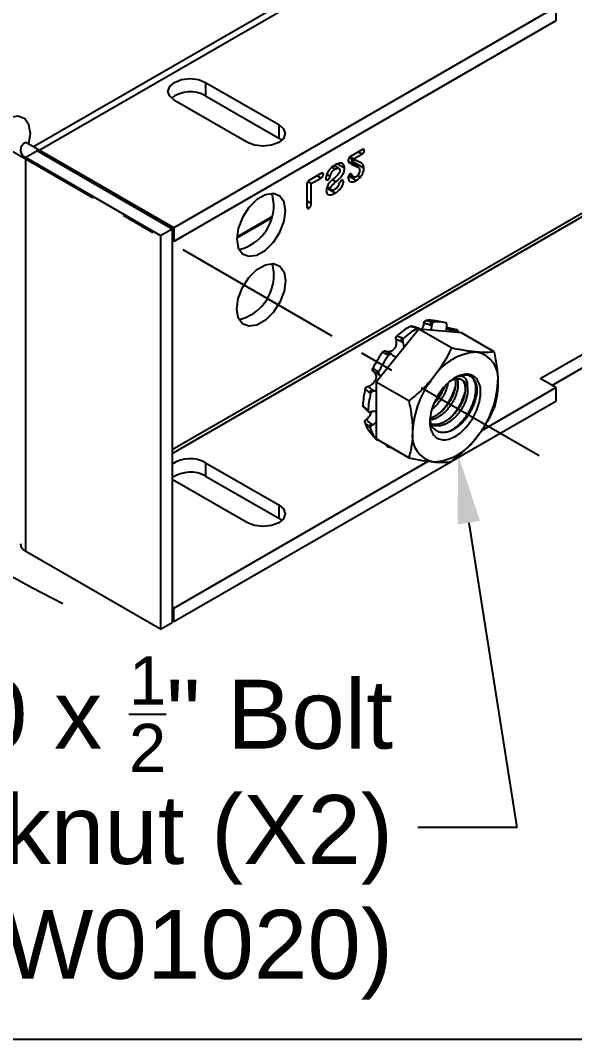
# Model space of a CAD drawing. Extents: x -3.7 to 17.5, y -9.7 to 0.
# Drawn here: x 2.576 to 4.588, y -9.748 to -6.049 of the extents above; entities that cross this region are included whole.
import ezdxf
from ezdxf import colors
from ezdxf.entities.mleader import LeaderData, LeaderLine
from ezdxf.math import Vec2, Vec3

# ---------------------------------------------------------------- set-up
doc = ezdxf.new("R2010")
doc.units = 0
doc.header["$LTSCALE"] = 0.5
doc.header["$MEASUREMENT"] = 0
doc.linetypes.add('CENTER', pattern=[2, 1.25, -0.25, 0.25, -0.25])
for name, color, linetype in [('Brackets', 181, 'CONTINUOUS'), ('Centerline', 210, 'CENTER'), ('Dimension', 10, 'CONTINUOUS'), ('FAB DWG', 221, 'CONTINUOUS'), ('Hardware', 242, 'CONTINUOUS'), ('Housing', 150, 'CONTINUOUS')]:
    doc.layers.add(name, color=color, linetype=linetype)
doc.layers.add('Text-Unprinted', color=131, linetype='CONTINUOUS', plot=False)
doc.styles.get("Standard").update_dxf_attribs({"font": 'arial.ttf'})

msp = doc.modelspace()

# ---------------------------------------------------------------- linework, layer by layer
at = {"layer": 'Brackets', "linetype": 'Continuous', "lineweight": 25, "transparency": 16777216}
for p, q in [((8.5049, -4.5034), (3.1277, -7.6076)), ((3.1277, -7.6207), (8.5106, -4.5132)), ((5.9236, -4.6036), (2.6242, -6.5083)), ((2.644, -6.5198), (5.9633, -4.6036)), ((4.4633, -7.3493), (7.5568, -5.5634)), ((4.5055, -7.3737), (7.5568, -5.6122)), ((4.5198, -6.0019), (3.1334, -6.8022)), ((4.5198, -6.0019), (4.5198, -6.0507)), ((4.5198, -6.0507), (3.1334, -6.8511)), ((3.2487, -6.2743), (3.5139, -6.4273)), ((3.2487, -6.2743), (3.2487, -6.3231)), ((3.2487, -6.3231), (3.5139, -6.4762)), ((3.4007, -6.4927), (3.1356, -6.3396)), ((3.5139, -6.4273), (3.5139, -6.4762)), ((2.6384, -6.5165), (2.5961, -6.4921)), ((3.5139, -6.4762), (3.5252, -6.4844)), ((2.6384, -6.523), (2.5961, -6.5474)), ((2.6384, -6.5165), (2.6384, -6.5169)), ((2.6384, -6.5169), (2.6384, -6.523)), ((2.6384, -6.523), (3.1277, -6.8055)), ((3.1334, -6.8022), (2.644, -6.5198)), ((2.644, -6.5263), (2.644, -6.5198)), ((3.7714, -6.5454), (3.7904, -6.5564)), ((3.7881, -6.5549), (3.7716, -6.5453)), ((3.7853, -6.5521), (3.7724, -6.5447)), ((3.8176, -6.5181), (3.775, -6.5427)), ((3.7853, -6.5521), (3.8157, -6.5345)), ((3.8157, -6.5345), (3.8024, -6.5269)), ((3.825, -6.5215), (3.8185, -6.5177)), ((2.5961, -6.5474), (3.0854, -6.8299)), ((2.5961, -7.9764), (2.5961, -6.5474)), ((3.7185, -6.5894), (3.7066, -6.5825)), ((3.7332, -6.5868), (3.7152, -6.5764)), ((3.7529, -6.5861), (3.7273, -6.5713)), ((3.8006, -6.581), (3.7672, -6.5617)), ((3.7937, -6.5783), (3.7678, -6.5633)), ((3.7813, -6.5614), (3.7771, -6.5488)), ((3.7799, -6.569), (3.7813, -6.5614)), ((3.8236, -6.5858), (3.7813, -6.5614)), ((3.6675, -6.6048), (3.626, -6.6287)), ((3.6675, -6.6214), (3.6531, -6.6131)), ((3.6762, -6.608), (3.6695, -6.6041)), ((3.7001, -6.6151), (3.6884, -6.6083)), ((3.7952, -6.6306), (3.7669, -6.6143)), ((3.7699, -6.6091), (3.785, -6.6178)), ((3.7828, -6.6159), (3.7704, -6.6087)), ((3.7853, -6.6174), (3.7828, -6.6159)), ((3.8103, -6.6186), (3.8, -6.6126)), ((3.6159, -6.6469), (3.6159, -6.7232)), ((3.6324, -6.6416), (3.6198, -6.6343)), ((3.6324, -6.6416), (3.6675, -6.6214)), ((3.6324, -6.7137), (3.6324, -6.6416)), ((3.6925, -6.6274), (3.685, -6.6231)), ((3.6883, -6.6558), (3.7045, -6.6651)), ((3.702, -6.6601), (3.6897, -6.653)), ((3.7211, -6.6354), (3.7089, -6.6283)), ((3.7492, -6.6345), (3.7413, -6.6299)), ((3.7188, -6.676), (3.6879, -6.6582)), ((3.6324, -6.7137), (3.6159, -6.7041)), ((3.6241, -6.7307), (3.6161, -6.7261)), ((3.0854, -6.8299), (3.1277, -6.8055)), ((3.1277, -6.8055), (3.1277, -8.2344)), ((3.1334, -6.8022), (3.1334, -6.8511)), ((3.0854, -6.8299), (3.0854, -8.2589)), ((3.1334, -6.8511), (3.1277, -6.8478)), ((4.5198, -7.382), (4.4633, -7.3493)), ((4.2512, -7.537), (4.5198, -7.382)), ((4.5198, -7.382), (4.5198, -7.4308)), ((4.1458, -7.6467), (4.5198, -7.4308)), ((3.1334, -8.1824), (4.0567, -7.6493)), ((3.1334, -8.2312), (4.1385, -7.651)), ((3.2487, -7.6544), (3.5139, -7.8075)), ((3.2487, -7.6544), (3.2487, -7.7032)), ((3.1356, -7.7197), (3.1277, -7.7144)), ((3.4007, -7.8728), (3.1356, -7.7197)), ((3.2487, -7.7032), (3.5139, -7.8563)), ((3.5139, -7.8075), (3.5139, -7.8563)), ((3.5139, -7.8563), (3.5252, -7.8645)), ((3.0854, -8.2589), (2.5961, -7.9764)), ((3.1277, -8.1791), (3.1334, -8.1824)), ((3.1334, -8.2312), (3.1334, -8.1824)), ((3.0854, -8.2589), (3.1277, -8.2344)), ((3.1277, -8.2279), (3.1334, -8.2312))]:
    msp.add_line(p, q, dxfattribs=at)
at = {"layer": 'Brackets', "linetype": 'Continuous', "lineweight": 25, "transparency": 16777216, "flags": 128}
for points in [[(3.1356, -6.3396), (3.1182, -6.3246), (3.1121, -6.3069), (3.1182, -6.2892), (3.1356, -6.2743), (3.1615, -6.2643), (3.1921, -6.2607), (3.2227, -6.2643), (3.2487, -6.2743)], [(3.5139, -6.4273), (3.5312, -6.4423), (3.5373, -6.46), (3.5312, -6.4777), (3.5139, -6.4927), (3.4879, -6.5027), (3.4573, -6.5062), (3.4267, -6.5027), (3.4007, -6.4927)], [(3.5387, -6.7403), (3.5334, -6.7085), (3.518, -6.6866), (3.4945, -6.6774), (3.4657, -6.682), (3.435, -6.6997), (3.4061, -6.7285), (3.3826, -6.7648), (3.3673, -6.8044), (3.3619, -6.8424), (3.3673, -6.8742), (3.3826, -6.896), (3.4061, -6.9052), (3.435, -6.9007), (3.4657, -6.883), (3.4945, -6.8542), (3.518, -6.8179), (3.5334, -6.7783), (3.5387, -6.7403)], [(3.4964, -6.7159), (3.4911, -6.6841), (3.488, -6.6773)], [(3.5387, -6.9944), (3.5334, -7.0324), (3.518, -7.072), (3.4945, -7.1083), (3.4657, -7.1371), (3.435, -7.1548), (3.4061, -7.1593), (3.3826, -7.1501), (3.3673, -7.1283), (3.3619, -7.0965), (3.3673, -7.0585), (3.3826, -7.0189), (3.4061, -6.9826), (3.435, -6.9538), (3.4657, -6.9361), (3.4945, -6.9315), (3.518, -6.9407), (3.5334, -6.9626), (3.5387, -6.9944)], [(3.488, -6.9314), (3.4911, -6.9382), (3.4964, -6.97)], [(3.5139, -7.8075), (3.5312, -7.8224), (3.5373, -7.8401), (3.5312, -7.8578), (3.5139, -7.8728), (3.4879, -7.8828), (3.4573, -7.8863), (3.4267, -7.8828), (3.4007, -7.8728)]]:
    msp.add_lwpolyline(points, dxfattribs=at)
at = {"layer": 'Brackets', "linetype": 'Continuous', "lineweight": 25, "transparency": 16777216}
for centre, radius, start, end in [((3.1928, -6.4237), 0.1151, 60.9691, 126.6071), ((2.6066, -6.5198), 0.0296, 110.7834, 249.2166), ((2.6396, -6.5198), 0.00349, 110.7834, 249.2166), ((2.6148, -6.5702), 0.0583, 59.9081, 66.1469), ((3.3307, -6.7201), 0.1657, 283.8366, 1.4404), ((3.3307, -6.9742), 0.1657, 283.8366, 1.4404), ((3.1926, -7.757), 0.117, 61.3141, 123.675), ((3.1926, -7.8058), 0.117, 61.3141, 123.675), ((2.6102, -7.9453), 0.0341, 185.6948, 245.6253)]:
    msp.add_arc(centre, radius, start, end, dxfattribs=at)
for points, knots in [([(3.775, -6.5427), (3.7737, -6.5436), (3.7712, -6.5452), (3.7681, -6.5493), (3.7661, -6.5535), (3.7659, -6.556), (3.7657, -6.5572)], [0, 0, 0, 0, 0.280644, 0.559972, 0.780087, 1, 1, 1, 1]), ([(3.8157, -6.5345), (3.8169, -6.5338), (3.8193, -6.5323), (3.8225, -6.529), (3.8247, -6.5249), (3.8249, -6.5226), (3.825, -6.5215)], [0, 0, 0, 0, 0.2809982, 0.5607713, 0.7802693, 1, 1, 1, 1]), ([(3.825, -6.5215), (3.8249, -6.5203), (3.8246, -6.518), (3.8226, -6.5165), (3.8201, -6.5168), (3.8184, -6.5177), (3.8176, -6.5181)], [0, 0, 0, 0, 0.2795218, 0.5585761, 0.7790306, 1, 1, 1, 1]), ([(3.7187, -6.574), (3.7146, -6.5765), (3.7072, -6.5811), (3.7006, -6.5886), (3.6977, -6.5919)], [0, 0, 0, 0, 0.560262, 1, 1, 1, 1]), ([(3.7529, -6.5861), (3.7522, -6.5811), (3.7509, -6.5712), (3.7379, -6.565), (3.726, -6.5706), (3.7187, -6.574)], [0, 0, 0, 0, 0.279961, 0.559875, 1, 1, 1, 1]), ([(3.7657, -6.5572), (3.7663, -6.5595), (3.7672, -6.5635), (3.7697, -6.5657), (3.7708, -6.5667)], [0, 0, 0, 0, 0.558999, 1, 1, 1, 1]), ([(3.7708, -6.5667), (3.7732, -6.5683), (3.7773, -6.5708), (3.7832, -6.5739), (3.7882, -6.5765), (3.7919, -6.5777), (3.7937, -6.5783)], [0, 0, 0, 0, 0.34004, 0.560064, 0.780091, 1, 1, 1, 1]), ([(3.7881, -6.5549), (3.7876, -6.5544), (3.7866, -6.5536), (3.7857, -6.5526), (3.7853, -6.5521)], [0, 0, 0, 0, 0.559891, 1, 1, 1, 1]), ([(3.8236, -6.5858), (3.8225, -6.5801), (3.8202, -6.5688), (3.8047, -6.5628), (3.7944, -6.5579), (3.7881, -6.5549)], [0, 0, 0, 0, 0.277377, 0.557817, 1, 1, 1, 1]), ([(3.7937, -6.5783), (3.7975, -6.5796), (3.8029, -6.5815), (3.8074, -6.5879), (3.8079, -6.592), (3.8081, -6.5941)], [0, 0, 0, 0, 0.559739, 0.780141, 1, 1, 1, 1]), ([(3.6762, -6.608), (3.6761, -6.6067), (3.6758, -6.6041), (3.6725, -6.6023), (3.6694, -6.6039), (3.6675, -6.6048)], [0, 0, 0, 0, 0.280153, 0.560159, 1, 1, 1, 1]), ([(3.6675, -6.6214), (3.6687, -6.6206), (3.6711, -6.6191), (3.6741, -6.6154), (3.6759, -6.6114), (3.6761, -6.6091), (3.6762, -6.608)], [0, 0, 0, 0, 0.280683, 0.559844, 0.779818, 1, 1, 1, 1]), ([(3.6977, -6.5919), (3.6939, -6.5975), (3.6872, -6.6076), (3.6856, -6.6182), (3.6849, -6.6229)], [0, 0, 0, 0, 0.5601335, 1, 1, 1, 1]), ([(3.6925, -6.6274), (3.6935, -6.6267), (3.6956, -6.6252), (3.6984, -6.6206), (3.6994, -6.6172), (3.7001, -6.6151)], [0, 0, 0, 0, 0.279227, 0.559162, 1, 1, 1, 1]), ([(3.7001, -6.6151), (3.701, -6.6121), (3.7028, -6.6063), (3.7088, -6.5959), (3.7148, -6.5919), (3.7185, -6.5894)], [0, 0, 0, 0, 0.28191, 0.561617, 1, 1, 1, 1]), ([(3.7363, -6.5935), (3.7362, -6.5949), (3.736, -6.5976), (3.7336, -6.6037), (3.7265, -6.6126), (3.7198, -6.618), (3.7153, -6.6216)], [0, 0, 0, 0, 0.125066, 0.249855, 0.498821, 1, 1, 1, 1]), ([(3.7185, -6.5894), (3.7226, -6.5875), (3.7287, -6.5847), (3.7342, -6.587), (3.7361, -6.5901), (3.7362, -6.5924), (3.7363, -6.5935)], [0, 0, 0, 0, 0.498443, 0.748673, 0.87432, 1, 1, 1, 1]), ([(3.7211, -6.6354), (3.7297, -6.6283), (3.7416, -6.6184), (3.7521, -6.5983), (3.7526, -6.5902), (3.7529, -6.5861)], [0, 0, 0, 0, 0.56035, 0.779857, 1, 1, 1, 1]), ([(3.7727, -6.6068), (3.7717, -6.6075), (3.7696, -6.609), (3.7673, -6.6126), (3.7661, -6.6161), (3.766, -6.6181), (3.766, -6.619)], [0, 0, 0, 0, 0.27942, 0.558916, 0.779296, 1, 1, 1, 1]), ([(3.766, -6.619), (3.7667, -6.6232), (3.768, -6.6316), (3.7763, -6.6362), (3.7858, -6.6354), (3.792, -6.6322), (3.7952, -6.6306)], [0, 0, 0, 0, 0.2790219, 0.5583249, 0.7789984, 1, 1, 1, 1]), ([(3.7828, -6.6159), (3.7818, -6.6133), (3.7803, -6.6095), (3.7777, -6.6056), (3.7749, -6.6056), (3.7735, -6.6064), (3.7727, -6.6068)], [0, 0, 0, 0, 0.50094, 0.749998, 0.874874, 1, 1, 1, 1]), ([(3.7948, -6.6168), (3.7935, -6.6175), (3.7908, -6.6189), (3.7884, -6.6187), (3.7872, -6.6186)], [0, 0, 0, 0, 0.500199, 1, 1, 1, 1]), ([(3.8081, -6.5941), (3.8079, -6.5965), (3.8074, -6.6012), (3.8038, -6.6083), (3.7994, -6.6137), (3.7964, -6.6157), (3.7948, -6.6168)], [0, 0, 0, 0, 0.27957, 0.559008, 0.779412, 1, 1, 1, 1]), ([(3.7952, -6.6306), (3.7981, -6.6288), (3.8033, -6.6256), (3.8082, -6.6207), (3.8103, -6.6186)], [0, 0, 0, 0, 0.560124, 1, 1, 1, 1]), ([(3.8103, -6.6186), (3.8125, -6.6158), (3.8167, -6.6103), (3.8221, -6.5986), (3.823, -6.5906), (3.8236, -6.5858)], [0, 0, 0, 0, 0.280509, 0.56113, 1, 1, 1, 1]), ([(3.626, -6.6287), (3.6244, -6.6297), (3.6212, -6.6317), (3.6173, -6.6371), (3.616, -6.6425), (3.6159, -6.6454), (3.6159, -6.6469)], [0, 0, 0, 0, 0.281016, 0.558005, 0.778584, 1, 1, 1, 1]), ([(3.6849, -6.6229), (3.6851, -6.6241), (3.6853, -6.6265), (3.6873, -6.6284), (3.6898, -6.6287), (3.6916, -6.6279), (3.6925, -6.6274)], [0, 0, 0, 0, 0.279762, 0.559395, 0.779696, 1, 1, 1, 1]), ([(3.7153, -6.6216), (3.7076, -6.6283), (3.6968, -6.6376), (3.6874, -6.656), (3.6868, -6.6634), (3.6866, -6.6672)], [0, 0, 0, 0, 0.55974, 0.779749, 1, 1, 1, 1]), ([(3.702, -6.6601), (3.7021, -6.6589), (3.7024, -6.6564), (3.7049, -6.6511), (3.7113, -6.6436), (3.7172, -6.6387), (3.7211, -6.6354)], [0, 0, 0, 0, 0.124639, 0.24929, 0.498838, 1, 1, 1, 1]), ([(3.7341, -6.6404), (3.7331, -6.6429), (3.7313, -6.6481), (3.7261, -6.6573), (3.7207, -6.6607), (3.7175, -6.6627)], [0, 0, 0, 0, 0.281313, 0.561267, 1, 1, 1, 1]), ([(3.7188, -6.676), (3.7226, -6.6736), (3.7302, -6.6688), (3.74, -6.6581), (3.7474, -6.6458), (3.7486, -6.6383), (3.7492, -6.6345)], [0, 0, 0, 0, 0.281077, 0.561346, 0.781458, 1, 1, 1, 1]), ([(3.7418, -6.6296), (3.7408, -6.6302), (3.7389, -6.6314), (3.7361, -6.6354), (3.7348, -6.6385), (3.7341, -6.6404)], [0, 0, 0, 0, 0.280382, 0.558715, 1, 1, 1, 1]), ([(3.7492, -6.6345), (3.7491, -6.6333), (3.7488, -6.6308), (3.7469, -6.6289), (3.7444, -6.6284), (3.7427, -6.6292), (3.7418, -6.6296)], [0, 0, 0, 0, 0.2796851, 0.5597627, 0.7799074, 1, 1, 1, 1]), ([(3.6866, -6.6672), (3.6871, -6.6712), (3.6881, -6.6793), (3.6998, -6.6851), (3.7112, -6.6797), (3.7188, -6.676)], [0, 0, 0, 0, 0.2499661, 0.5001905, 1, 1, 1, 1]), ([(3.7175, -6.6627), (3.714, -6.6643), (3.7089, -6.6668), (3.7041, -6.6653), (3.7023, -6.6629), (3.7021, -6.661), (3.702, -6.6601)], [0, 0, 0, 0, 0.498882, 0.749118, 0.874656, 1, 1, 1, 1]), ([(3.6159, -6.7232), (3.6159, -6.7248), (3.616, -6.728), (3.6177, -6.7313), (3.6207, -6.7322), (3.6229, -6.7312), (3.6241, -6.7307)], [0, 0, 0, 0, 0.280866, 0.560221, 0.779934, 1, 1, 1, 1]), ([(3.6241, -6.7307), (3.6255, -6.7296), (3.6284, -6.7276), (3.6321, -6.7208), (3.6323, -6.7164), (3.6324, -6.7137)], [0, 0, 0, 0, 0.280028, 0.559662, 1, 1, 1, 1])]:
    msp.add_open_spline(points, degree=3, knots=knots, dxfattribs=at)
at = {"layer": 'Centerline', "transparency": 16777216}
msp.add_line((2.2995, -6.3812), (4.4597, -7.6284), dxfattribs=at)
at = {"layer": 'Dimension', "transparency": 16777216}
msp.add_open_spline([(0.48, -4.2682), (1.692, -4.8674), (1.605, -6.2167), (1.518, -7.566), (2.73, -8.1653)], degree=3, dxfattribs=at)
at = {"layer": 'Hardware', "linetype": 'Continuous', "lineweight": 25, "transparency": 16777216}
for p, q in [((4.0225, -7.1697), (3.8678, -7.3622)), ((4.0172, -7.1666), (4.0115, -7.1651)), ((4.0215, -7.1659), (4.0157, -7.1644)), ((4.1409, -7.2381), (4.0225, -7.1697)), ((4.1772, -7.1836), (4.0225, -7.1697)), ((4.0696, -7.1583), (4.0635, -7.1548)), ((4.0696, -7.1561), (4.0635, -7.1548)), ((4.0696, -7.1583), (4.0696, -7.1561)), ((4.0707, -7.1436), (4.0769, -7.1449)), ((4.1143, -7.1455), (4.0841, -7.1394)), ((4.123, -7.1693), (4.1218, -7.1712)), ((4.124, -7.1588), (4.1235, -7.161)), ((4.1608, -7.1728), (4.1539, -7.1712)), ((3.9625, -7.2008), (3.9677, -7.2027)), ((4.1537, -7.1803), (4.1476, -7.1768)), ((4.1545, -7.1783), (4.1476, -7.1768)), ((4.1532, -7.1814), (4.1537, -7.1803)), ((4.1537, -7.1803), (4.1545, -7.1783)), ((4.2956, -7.2519), (4.1772, -7.1836)), ((3.9656, -7.2183), (3.9595, -7.2148)), ((3.9647, -7.2167), (3.9595, -7.2148)), ((3.9656, -7.2183), (3.9647, -7.2167)), ((3.9022, -7.2501), (3.9014, -7.2497)), ((3.9129, -7.2645), (3.9081, -7.2622)), ((3.923, -7.2606), (3.9181, -7.2584)), ((3.9247, -7.2618), (3.9259, -7.2631)), ((3.8606, -7.3251), (3.8576, -7.3233)), ((3.8723, -7.3221), (3.8767, -7.325)), ((3.8608, -7.3253), (3.8606, -7.3251)), ((3.8739, -7.3333), (3.8784, -7.3363)), ((3.8814, -7.3375), (3.8798, -7.3369)), ((3.8605, -7.3942), (3.8544, -7.3907)), ((3.8544, -7.3907), (3.8586, -7.3941)), ((3.8586, -7.3941), (3.8605, -7.3942)), ((3.9862, -7.4305), (3.8678, -7.3622)), ((3.8678, -7.3622), (3.8678, -7.5684)), ((3.8478, -7.4034), (3.8435, -7.3999)), ((3.8345, -7.4611), (3.8387, -7.4653)), ((3.8361, -7.4657), (3.8403, -7.4698)), ((3.8493, -7.4703), (3.8473, -7.4709)), ((3.8466, -7.5302), (3.8424, -7.5256)), ((3.855, -7.5173), (3.8489, -7.5137)), ((3.8489, -7.5137), (3.8531, -7.5183)), ((3.8531, -7.5183), (3.855, -7.5173)), ((3.8636, -7.5648), (3.8681, -7.5698)), ((3.9862, -7.6368), (3.8678, -7.5684)), ((3.901, -7.5875), (3.9036, -7.5905)), ((3.9037, -7.5905), (3.9084, -7.5956))]:
    msp.add_line(p, q, dxfattribs=at)
at = {"layer": 'Hardware', "linetype": 'Continuous', "lineweight": 25, "transparency": 16777216, "flags": 128}
msp.add_lwpolyline([(4.1547, -7.5588), (4.1606, -7.5552), (4.1664, -7.5512), (4.1722, -7.5468), (4.1779, -7.542), (4.1835, -7.5369), (4.189, -7.5314), (4.1944, -7.5256), (4.1996, -7.5195), (4.2046, -7.5131), (4.2094, -7.5065), (4.214, -7.4997), (4.2184, -7.4926), (4.2225, -7.4855), (4.2263, -7.4781), (4.2299, -7.4707), (4.2331, -7.4632), (4.236, -7.4557), (4.2386, -7.4481), (4.2409, -7.4406), (4.2428, -7.4331), (4.2444, -7.4257), (4.2456, -7.4184), (4.2464, -7.4112), (4.2468, -7.4042), (4.2469, -7.3974), (4.2467, -7.3908), (4.246, -7.3845), (4.245, -7.3784), (4.2436, -7.3726), (4.2419, -7.3672), (4.2398, -7.3621), (4.2374, -7.3573), (4.2346, -7.353), (4.2315, -7.349), (4.2281, -7.3455), (4.2244, -7.3424), (4.2205, -7.3397), (4.2162, -7.3375), (4.2117, -7.3357), (4.207, -7.3344), (4.2021, -7.3336), (4.197, -7.3333), (4.1917, -7.3334), (4.1863, -7.334), (4.1807, -7.3351), (4.1751, -7.3367), (4.1693, -7.3388), (4.1635, -7.3413), (4.1577, -7.3442), (4.1518, -7.3476), (4.146, -7.3514), (4.1402, -7.3556), (4.1344, -7.3602), (4.1288, -7.3651), (4.1232, -7.3705), (4.1178, -7.3761), (4.1125, -7.3821), (4.1074, -7.3883), (4.1024, -7.3948), (4.0977, -7.4015), (4.0933, -7.4085), (4.089, -7.4156), (4.085, -7.4228), (4.0814, -7.4302), (4.078, -7.4377), (4.0749, -7.4452), (4.0721, -7.4527), (4.0697, -7.4603), (4.0676, -7.4678), (4.0659, -7.4753), (4.0645, -7.4826), (4.0635, -7.4899), (4.0628, -7.4969), (4.0625, -7.5039), (4.0626, -7.5106), (4.0631, -7.517), (4.0639, -7.5232), (4.0651, -7.5292), (4.0667, -7.5348), (4.0686, -7.5401), (4.0709, -7.545), (4.0735, -7.5495), (4.0764, -7.5537), (4.0796, -7.5574), (4.0832, -7.5608), (4.087, -7.5637), (4.0911, -7.5661), (4.0955, -7.5681), (4.1001, -7.5696), (4.1049, -7.5707), (4.1099, -7.5713), (4.1151, -7.5713), (4.1205, -7.571), (4.126, -7.5701), (4.1316, -7.5688), (4.1373, -7.567), (4.1431, -7.5647), (4.1489, -7.562), (4.1547, -7.5588)], dxfattribs=at)
at = {"layer": 'Hardware', "linetype": 'Continuous', "lineweight": 25, "transparency": 16777216}
for centre, radius, start, end in [((4.0644, -7.2421), 0.1046, 79.1246, 99.0566), ((4.1256, -7.3944), 0.2707, 119.8064, 132.4012), ((4.1576, -7.4111), 0.282, 119.8692, 132.3385), ((4.0144, -7.1699), 0.00565, 77.0578, 121.7536), ((4.0746, -7.154), 0.0111, 110.0657, 183.8312), ((4.0937, -7.2485), 0.1049, 75.0767, 99.2331), ((4.1545, -7.1783), 0.00709, 94.8852, 167.7531), ((4.0881, -7.2378), 0.0981, 34.0394, 40.6971), ((3.9706, -7.2099), 0.0121, 131.5097, 203.8393), ((4.2273, -7.4943), 0.4138, 144.3909, 153.8767), ((4.2635, -7.5151), 0.431, 144.4381, 153.8295), ((3.9153, -7.2661), 0.00822, 70.1262, 151.8066), ((4.2445, -7.453), 0.2004, 93.5391, 146.4555), ((4.2146, -7.3475), 0.0961, 350.6782, 79.5232), ((3.8794, -7.3268), 0.00847, 146.4723, 230.2665), ((4.3348, -7.5568), 0.335, 140.1866, 177.402), ((4.1894, -7.4056), 0.0691, 75.871, 121.9899), ((4.108, -7.4584), 0.2888, 165.6127, 177.6745), ((3.8551, -7.4025), 0.0119, 93.7239, 167.2475), ((3.9747, -7.3478), 0.335, 320.1866, 357.402), ((4.1392, -7.4778), 0.3008, 165.6728, 177.6144), ((3.8403, -7.4617), 0.00581, 174.9726, 223.6445), ((3.931, -7.4769), 0.1087, 196.8827, 220.0664), ((3.8538, -7.5241), 0.0115, 115.0903, 187.4761), ((3.9549, -7.4971), 0.1132, 196.9974, 219.9517), ((4.0949, -7.5572), 0.0961, 170.6782, 259.5232), ((4.065, -7.4516), 0.2004, 273.5391, 326.4555), ((3.9061, -7.5883), 0.00329, 185.7801, 221.0563), ((3.9347, -7.5076), 0.0923, 254.3757, 261.1913)]:
    msp.add_arc(centre, radius, start, end, dxfattribs=at)
for points, knots in [([(3.9911, -7.1595), (3.9919, -7.1591), (3.9934, -7.1584), (3.9949, -7.1587), (3.9955, -7.1589)], [0, 0, 0, 0, 0.539271, 1, 1, 1, 1]), ([(4.0157, -7.1644), (4.0155, -7.1644), (4.0113, -7.1633), (4.0045, -7.1615), (3.9981, -7.1596), (3.9955, -7.1588)], [0, 0, 0, 0, 0.025552, 0.603162, 1, 1, 1, 1]), ([(4.0254, -7.17), (4.0253, -7.1697), (4.025, -7.1684), (4.0236, -7.1669), (4.0215, -7.1657), (4.0192, -7.1656), (4.0178, -7.1663), (4.0172, -7.1666)], [0, 0, 0, 0, 0.075909, 0.320591, 0.565271, 0.809946, 1, 1, 1, 1]), ([(4.0408, -7.1482), (4.0405, -7.1498), (4.0399, -7.1533), (4.0382, -7.1584), (4.036, -7.1634), (4.0335, -7.1675), (4.0317, -7.1696), (4.0309, -7.1705)], [0, 0, 0, 0, 0.192652, 0.410747, 0.628804, 0.842718, 1, 1, 1, 1]), ([(4.0408, -7.1482), (4.0412, -7.1458), (4.0421, -7.1436), (4.0447, -7.1401), (4.0463, -7.1391), (4.0479, -7.1388)], [0, 0, 0, 0, 0.5, 0.5, 1, 1, 1, 1]), ([(4.0666, -7.1737), (4.0671, -7.1723), (4.0682, -7.1691), (4.0692, -7.1639), (4.0694, -7.1602), (4.0696, -7.1583)], [0, 0, 0, 0, 0.284178, 0.636914, 1, 1, 1, 1]), ([(4.0769, -7.1449), (4.0751, -7.1452), (4.0732, -7.1466), (4.0705, -7.1507), (4.0697, -7.1535), (4.0696, -7.1561)], [0, 0, 0, 0, 0.5, 0.5, 1, 1, 1, 1]), ([(4.124, -7.1588), (4.1247, -7.1562), (4.1247, -7.1534), (4.1235, -7.1491), (4.1223, -7.1475), (4.1207, -7.1471)], [0, 0, 0, 0, 0.5, 0.5, 1, 1, 1, 1]), ([(4.1235, -7.161), (4.1231, -7.1628), (4.1222, -7.1664), (4.1217, -7.1719), (4.1216, -7.1761), (4.1218, -7.1782), (4.1219, -7.1786)], [0, 0, 0, 0, 0.303814, 0.616316, 0.920441, 1, 1, 1, 1]), ([(4.123, -7.1693), (4.1235, -7.1685), (4.1246, -7.1668), (4.1265, -7.1655), (4.1279, -7.165), (4.1285, -7.1654), (4.1286, -7.1654)], [0, 0, 0, 0, 0.315941, 0.631872, 0.948056, 1, 1, 1, 1]), ([(4.1539, -7.1712), (4.1537, -7.1712), (4.1488, -7.1701), (4.1404, -7.1682), (4.1321, -7.1662), (4.1286, -7.1653)], [0, 0, 0, 0, 0.025646, 0.596667, 1, 1, 1, 1]), ([(4.1625, -7.1738), (4.1614, -7.1726), (4.1599, -7.1724), (4.157, -7.174), (4.1555, -7.1759), (4.1545, -7.1783)], [0, 0, 0, 0, 0.5, 0.5, 1, 1, 1, 1]), ([(3.9395, -7.207), (3.9398, -7.2084), (3.9407, -7.2115), (3.9411, -7.2165), (3.9408, -7.222), (3.9398, -7.2274), (3.938, -7.2325), (3.9356, -7.2373), (3.9327, -7.2416), (3.9293, -7.2452), (3.9256, -7.2482), (3.9217, -7.2505), (3.9176, -7.252), (3.9134, -7.2527), (3.9093, -7.2526), (3.9054, -7.2517), (3.903, -7.2505), (3.9019, -7.25)], [0, 0, 0, 0, 0.063191, 0.134475, 0.205746, 0.275662, 0.345562, 0.412641, 0.479712, 0.544415, 0.609121, 0.673327, 0.737543, 0.803293, 0.869053, 0.937439, 1, 1, 1, 1]), ([(3.9395, -7.207), (3.9388, -7.205), (3.9389, -7.2026), (3.9402, -7.198), (3.9415, -7.1959), (3.9431, -7.1945)], [0, 0, 0, 0, 0.5, 0.5, 1, 1, 1, 1]), ([(3.9677, -7.2027), (3.9659, -7.2043), (3.9645, -7.2068), (3.9633, -7.212), (3.9636, -7.2147), (3.9647, -7.2167)], [0, 0, 0, 0, 0.5, 0.5, 1, 1, 1, 1]), ([(3.8909, -7.2533), (3.8923, -7.2514), (3.8941, -7.25), (3.898, -7.2487), (3.9, -7.2488), (3.9015, -7.2498)], [0, 0, 0, 0, 0.5, 0.5, 1, 1, 1, 1]), ([(3.9689, -7.2364), (3.969, -7.2352), (3.9692, -7.2322), (3.9687, -7.2276), (3.9676, -7.2227), (3.9662, -7.2198), (3.9656, -7.2183)], [0, 0, 0, 0, 0.18331, 0.447299, 0.719654, 1, 1, 1, 1]), ([(4.2321, -7.253), (4.2255, -7.2524), (4.2186, -7.2516), (4.2043, -7.2497), (4.1969, -7.2486), (4.1739, -7.2448), (4.1577, -7.2416), (4.1409, -7.2381)], [0, 0, 0, 0, 0.25, 0.25, 0.5, 0.5, 1, 1, 1, 1]), ([(3.9181, -7.2584), (3.918, -7.2583), (3.9145, -7.2567), (3.9091, -7.254), (3.904, -7.2512), (3.9022, -7.2501)], [0, 0, 0, 0, 0.02668, 0.63894, 1, 1, 1, 1]), ([(3.9247, -7.2618), (3.9232, -7.2603), (3.921, -7.2598), (3.9167, -7.2607), (3.9145, -7.2623), (3.9129, -7.2645)], [0, 0, 0, 0, 0.5, 0.5, 1, 1, 1, 1]), ([(3.9259, -7.2631), (3.9266, -7.2637), (3.9284, -7.2654), (3.9318, -7.2673), (3.9359, -7.2686), (3.9397, -7.269), (3.9422, -7.2687), (3.9431, -7.2685)], [0, 0, 0, 0, 0.156609, 0.390983, 0.625334, 0.858119, 1, 1, 1, 1]), ([(4.2956, -7.2519), (4.2998, -7.2711), (4.3033, -7.2903), (4.3081, -7.3275), (4.3094, -7.3456), (4.3094, -7.363)], [0, 0, 0, 0, 0.5, 0.5, 1, 1, 1, 1]), ([(3.8576, -7.3233), (3.8618, -7.326), (3.865, -7.3305), (3.8679, -7.3412), (3.8675, -7.3476), (3.863, -7.3597), (3.859, -7.3653), (3.849, -7.3738), (3.8432, -7.3765), (3.8375, -7.3775)], [0, 0, 0, 0, 0.25, 0.25, 0.5, 0.5, 0.75, 0.75, 1, 1, 1, 1]), ([(3.8576, -7.3233), (3.856, -7.3223), (3.855, -7.3206), (3.8544, -7.3165), (3.8548, -7.3142), (3.8558, -7.312)], [0, 0, 0, 0, 0.5, 0.5, 1, 1, 1, 1]), ([(3.8606, -7.3251), (3.8628, -7.3263), (3.8673, -7.3289), (3.8717, -7.3318), (3.8739, -7.3333)], [0, 0, 0, 0, 0.487648, 1, 1, 1, 1]), ([(3.8767, -7.325), (3.8755, -7.3275), (3.8752, -7.3302), (3.8763, -7.3346), (3.8778, -7.3363), (3.8798, -7.3369)], [0, 0, 0, 0, 0.5, 0.5, 1, 1, 1, 1]), ([(3.8859, -7.3397), (3.8857, -7.3396), (3.8844, -7.3386), (3.8828, -7.338), (3.8814, -7.3375)], [0, 0, 0, 0, 0.113695, 1, 1, 1, 1]), ([(4.0774, -7.3423), (4.0708, -7.3504), (4.0639, -7.3585), (4.0496, -7.3739), (4.0422, -7.3815), (4.0193, -7.4034), (4.0031, -7.4172), (3.9862, -7.4305)], [0, 0, 0, 0, 0.25, 0.25, 0.5, 0.5, 1, 1, 1, 1]), ([(4.1537, -7.3506), (4.1538, -7.3507), (4.1548, -7.3535), (4.1555, -7.3599), (4.1559, -7.3699), (4.1548, -7.3807), (4.1524, -7.3922), (4.1486, -7.4042), (4.1435, -7.4164), (4.1373, -7.4283), (4.1301, -7.4398), (4.122, -7.4508), (4.113, -7.4611), (4.1032, -7.4704), (4.0931, -7.4784), (4.0827, -7.485), (4.0726, -7.4901), (4.0661, -7.4922), (4.0629, -7.4932)], [0, 0, 0, 0, 0.003286, 0.070639, 0.13696, 0.202615, 0.269504, 0.337118, 0.404784, 0.471827, 0.537627, 0.603734, 0.670971, 0.738684, 0.806196, 0.872838, 0.938409, 1, 1, 1, 1]), ([(4.2063, -7.3386), (4.2084, -7.3396), (4.2122, -7.3414), (4.217, -7.3453), (4.2212, -7.3496), (4.2247, -7.3547), (4.2277, -7.3605), (4.23, -7.3667), (4.2317, -7.3735), (4.2328, -7.3808), (4.2333, -7.3886), (4.2332, -7.3967), (4.2325, -7.4052), (4.2311, -7.414), (4.2291, -7.4231), (4.2265, -7.432), (4.2234, -7.441), (4.2197, -7.4501), (4.2155, -7.4591), (4.2108, -7.4679), (4.2058, -7.4765), (4.2002, -7.4849), (4.1943, -7.4929), (4.1881, -7.5005), (4.1816, -7.5076), (4.1748, -7.5142), (4.1678, -7.5203), (4.1608, -7.5258), (4.1538, -7.5306), (4.1466, -7.5348), (4.1395, -7.5383), (4.1324, -7.5411), (4.1255, -7.5432), (4.1186, -7.5445), (4.112, -7.545), (4.1057, -7.5448), (4.0998, -7.5439), (4.0942, -7.5423), (4.0889, -7.54), (4.084, -7.537), (4.0796, -7.5333), (4.0756, -7.5289), (4.0721, -7.5239), (4.0691, -7.5184), (4.0667, -7.5125), (4.0649, -7.506), (4.0636, -7.5001), (4.0633, -7.4963), (4.0631, -7.4949)], [0, 0, 0, 0, 0.028315, 0.05161, 0.074904, 0.098922, 0.12294, 0.145514, 0.168088, 0.191318, 0.214549, 0.237111, 0.259671, 0.282918, 0.306165, 0.328229, 0.350293, 0.373012, 0.395731, 0.417563, 0.439394, 0.461872, 0.484349, 0.505902, 0.527456, 0.549664, 0.571872, 0.592975, 0.614078, 0.635796, 0.657513, 0.678554, 0.699594, 0.721289, 0.742985, 0.763359, 0.783734, 0.804701, 0.825668, 0.846046, 0.866423, 0.887429, 0.908436, 0.928228, 0.94802, 0.968396, 0.988772, 1, 1, 1, 1]), ([(4.1603, -7.3498), (4.1608, -7.3508), (4.1624, -7.3541), (4.1638, -7.3606), (4.1647, -7.3692), (4.1644, -7.3787), (4.1631, -7.3887), (4.1606, -7.3994), (4.157, -7.4104), (4.1521, -7.4218), (4.1461, -7.4334), (4.1389, -7.4449), (4.1308, -7.4559), (4.1218, -7.4662), (4.1121, -7.4755), (4.1019, -7.4835), (4.0916, -7.4902), (4.0812, -7.4953), (4.0719, -7.4986), (4.0662, -7.4995), (4.0638, -7.4999)], [0, 0, 0, 0, 0.027365, 0.081369, 0.136747, 0.191152, 0.245753, 0.301262, 0.357233, 0.4132, 0.473891, 0.533458, 0.593303, 0.65417, 0.715469, 0.776585, 0.836914, 0.896274, 0.956567, 1, 1, 1, 1]), ([(4.1776, -7.3527), (4.1792, -7.3541), (4.1826, -7.357), (4.1865, -7.3633), (4.1894, -7.3712), (4.191, -7.3803), (4.1912, -7.3903), (4.1902, -7.4011), (4.1877, -7.4126), (4.1839, -7.4246), (4.1788, -7.4368), (4.1726, -7.4487), (4.1655, -7.4602), (4.1574, -7.4712), (4.1483, -7.4815), (4.1386, -7.4908), (4.1284, -7.4988), (4.1181, -7.5055), (4.1078, -7.5106), (4.0974, -7.5142), (4.0872, -7.5161), (4.0775, -7.5161), (4.0709, -7.5152), (4.0678, -7.5139), (4.0674, -7.5138)], [0, 0, 0, 0, 0.042787, 0.090637, 0.138705, 0.186507, 0.233578, 0.280175, 0.327647, 0.375635, 0.42366, 0.471242, 0.517942, 0.564861, 0.61258, 0.660638, 0.708553, 0.755851, 0.802389, 0.849658, 0.89756, 0.945622, 0.99336, 1, 1, 1, 1]), ([(4.1374, -7.539), (4.141, -7.5369), (4.1485, -7.5324), (4.159, -7.5244), (4.1689, -7.5156), (4.178, -7.5063), (4.1869, -7.4961), (4.1952, -7.485), (4.2027, -7.4734), (4.2096, -7.4614), (4.2156, -7.449), (4.2207, -7.4365), (4.2247, -7.4241), (4.2277, -7.412), (4.2295, -7.4004), (4.2302, -7.3894), (4.2299, -7.379), (4.2284, -7.3694), (4.2259, -7.3606), (4.2224, -7.353), (4.2182, -7.3469), (4.2149, -7.3439), (4.2134, -7.3426)], [0, 0, 0, 0, 0.052057, 0.10818, 0.155273, 0.202364, 0.253164, 0.303344, 0.352798, 0.402847, 0.453567, 0.504645, 0.555755, 0.606571, 0.656776, 0.706236, 0.756258, 0.806961, 0.858032, 0.909147, 0.959977, 1, 1, 1, 1]), ([(4.1423, -7.354), (4.143, -7.3537), (4.1456, -7.3526), (4.1501, -7.3513), (4.1557, -7.3501), (4.1611, -7.3496), (4.1663, -7.3497), (4.1712, -7.3504), (4.1759, -7.3518), (4.1802, -7.3538), (4.1842, -7.3564), (4.1879, -7.3596), (4.191, -7.3633), (4.1936, -7.3672), (4.1958, -7.3714), (4.1976, -7.376), (4.1986, -7.3794), (4.199, -7.3811)], [0, 0, 0, 0, 0.025079, 0.097831, 0.170582, 0.24128, 0.311978, 0.38473, 0.457482, 0.52818, 0.598878, 0.67163, 0.744382, 0.807561, 0.87074, 0.93537, 1, 1, 1, 1]), ([(4.199, -7.3811), (4.1992, -7.3791), (4.1997, -7.3752), (4.1998, -7.3696), (4.1993, -7.3644), (4.1984, -7.3597), (4.1969, -7.3555), (4.1949, -7.3518), (4.1925, -7.3486), (4.1896, -7.3459), (4.1864, -7.3437), (4.1828, -7.3422), (4.1789, -7.3412), (4.1745, -7.3409), (4.1697, -7.3412), (4.1645, -7.3423), (4.159, -7.3441), (4.1551, -7.3458), (4.1529, -7.347), (4.1527, -7.3471)], [0, 0, 0, 0, 0.058588, 0.117176, 0.177466, 0.237756, 0.296349, 0.354943, 0.41515, 0.475368, 0.536444, 0.597519, 0.66006, 0.722601, 0.789511, 0.856421, 0.925274, 0.994127, 1, 1, 1, 1]), ([(3.8282, -7.3866), (3.8288, -7.3845), (3.83, -7.3823), (3.8334, -7.379), (3.8355, -7.3779), (3.8375, -7.3775)], [0, 0, 0, 0, 0.5, 0.5, 1, 1, 1, 1]), ([(3.8586, -7.3941), (3.8564, -7.3941), (3.8539, -7.3951), (3.8499, -7.3985), (3.8484, -7.4009), (3.8478, -7.4034)], [0, 0, 0, 0, 0.5, 0.5, 1, 1, 1, 1]), ([(3.8605, -7.3942), (3.862, -7.3942), (3.8644, -7.3941), (3.8669, -7.3935), (3.8678, -7.3932)], [0, 0, 0, 0, 0.633252, 1, 1, 1, 1]), ([(4.199, -7.3811), (4.1994, -7.3839), (4.2001, -7.3896), (4.1998, -7.3991), (4.1985, -7.4092), (4.196, -7.4198), (4.1923, -7.4308), (4.1875, -7.4422), (4.1815, -7.4538), (4.1743, -7.4653), (4.1662, -7.4763), (4.1572, -7.4866), (4.1474, -7.4959), (4.1373, -7.5039), (4.1269, -7.5106), (4.1166, -7.5157), (4.1063, -7.5193), (4.0961, -7.5211), (4.0863, -7.5213), (4.0773, -7.5195), (4.0713, -7.5175), (4.0686, -7.5156), (4.0683, -7.5154)], [0, 0, 0, 0, 0.049145, 0.097428, 0.145884, 0.195145, 0.244817, 0.294485, 0.348346, 0.401209, 0.454319, 0.508336, 0.562736, 0.616974, 0.670513, 0.723192, 0.7767, 0.830923, 0.885327, 0.939365, 0.992512, 1, 1, 1, 1]), ([(4.1279, -7.3662), (4.1278, -7.3669), (4.1273, -7.371), (4.1252, -7.379), (4.1216, -7.3899), (4.1168, -7.4014), (4.1108, -7.413), (4.1036, -7.4245), (4.0955, -7.4355), (4.0865, -7.4457), (4.0778, -7.4541), (4.0721, -7.4585), (4.0698, -7.4603)], [0, 0, 0, 0, 0.0229577, 0.1291567, 0.2362413, 0.3433165, 0.4594314, 0.5733942, 0.6878904, 0.8043413, 0.921619, 1, 1, 1, 1]), ([(4.1141, -7.3804), (4.1137, -7.3816), (4.1122, -7.3867), (4.1081, -7.396), (4.1019, -7.4079), (4.0948, -7.4194), (4.0866, -7.4303), (4.0804, -7.4378), (4.0767, -7.4412), (4.0763, -7.4416)], [0, 0, 0, 0, 0.052602, 0.239841, 0.425353, 0.607426, 0.790351, 0.9764, 1, 1, 1, 1]), ([(4.078, -7.4379), (4.0789, -7.4368), (4.0828, -7.4323), (4.0891, -7.4237), (4.0967, -7.4122), (4.1034, -7.4002), (4.1082, -7.3907), (4.1104, -7.3853), (4.1109, -7.3841)], [0, 0, 0, 0, 0.066224, 0.283472, 0.497576, 0.714256, 0.93384, 1, 1, 1, 1]), ([(4.1003, -7.4725), (4.1025, -7.4702), (4.108, -7.4648), (4.1161, -7.4552), (4.1245, -7.4442), (4.132, -7.4326), (4.1388, -7.4206), (4.1449, -7.4082), (4.1499, -7.3957), (4.1532, -7.3862), (4.1544, -7.3809), (4.1547, -7.3798)], [0, 0, 0, 0, 0.088121, 0.213926, 0.338194, 0.460664, 0.584608, 0.710212, 0.836704, 0.963276, 1, 1, 1, 1]), ([(4.3094, -7.363), (4.3094, -7.3805), (4.3081, -7.3974), (4.3032, -7.429), (4.2998, -7.4439), (4.2956, -7.4582)], [0, 0, 0, 0, 0.5, 0.5, 1, 1, 1, 1]), ([(3.9862, -7.4305), (3.9904, -7.4497), (3.994, -7.4689), (3.9988, -7.5061), (4.0001, -7.5242), (4.0001, -7.5416)], [0, 0, 0, 0, 0.5, 0.5, 1, 1, 1, 1]), ([(4.1356, -7.4929), (4.1379, -7.4906), (4.1434, -7.4852), (4.1515, -7.4757), (4.1598, -7.4646), (4.1674, -7.453), (4.1742, -7.441), (4.1802, -7.4286), (4.1852, -7.4161), (4.1885, -7.4066), (4.1898, -7.4013), (4.19, -7.4002)], [0, 0, 0, 0, 0.088121, 0.213926, 0.338194, 0.460664, 0.584608, 0.710212, 0.836704, 0.963276, 1, 1, 1, 1]), ([(3.8212, -7.4513), (3.8208, -7.4508), (3.8198, -7.4498), (3.8194, -7.448), (3.8194, -7.4469), (3.8194, -7.4467)], [0, 0, 0, 0, 0.396495, 0.89011, 1, 1, 1, 1]), ([(3.8212, -7.4513), (3.8236, -7.4536), (3.8286, -7.4582), (3.8336, -7.4632), (3.8361, -7.4657)], [0, 0, 0, 0, 0.494639, 1, 1, 1, 1]), ([(3.8487, -7.4705), (3.8486, -7.4715), (3.8485, -7.4738), (3.8473, -7.4777), (3.8455, -7.482), (3.843, -7.4862), (3.8399, -7.4903), (3.8362, -7.4942), (3.8334, -7.4965), (3.832, -7.4976), (3.832, -7.4976)], [0, 0, 0, 0, 0.103773, 0.248406, 0.393062, 0.541171, 0.689305, 0.843353, 0.997418, 1, 1, 1, 1]), ([(3.8387, -7.4653), (3.8386, -7.4675), (3.8395, -7.4694), (3.8427, -7.4715), (3.845, -7.4717), (3.8473, -7.4709)], [0, 0, 0, 0, 0.5, 0.5, 1, 1, 1, 1]), ([(3.8678, -7.4706), (3.8675, -7.4704), (3.8662, -7.4696), (3.8632, -7.4689), (3.8589, -7.4685), (3.8542, -7.4689), (3.8509, -7.4698), (3.8493, -7.4703)], [0, 0, 0, 0, 0.058679, 0.283958, 0.515414, 0.754204, 1, 1, 1, 1]), ([(4.2321, -7.5624), (4.2386, -7.5542), (4.2449, -7.5458), (4.2567, -7.5288), (4.2622, -7.5203), (4.2779, -7.4941), (4.2872, -7.4763), (4.2956, -7.4582)], [0, 0, 0, 0, 0.25, 0.25, 0.5, 0.5, 1, 1, 1, 1]), ([(3.827, -7.5085), (3.8265, -7.5069), (3.8267, -7.5049), (3.8285, -7.501), (3.8301, -7.4991), (3.832, -7.4976)], [0, 0, 0, 0, 0.5, 0.5, 1, 1, 1, 1]), ([(3.855, -7.5173), (3.8565, -7.5163), (3.8597, -7.5144), (3.8639, -7.5108), (3.8667, -7.5082), (3.8678, -7.5067), (3.8678, -7.5067)], [0, 0, 0, 0, 0.3280326, 0.6654102, 0.9943767, 1, 1, 1, 1]), ([(3.8531, -7.5183), (3.8508, -7.5196), (3.8488, -7.5217), (3.8464, -7.5261), (3.846, -7.5284), (3.8466, -7.5302)], [0, 0, 0, 0, 0.5, 0.5, 1, 1, 1, 1]), ([(4.0001, -7.5416), (4.0001, -7.5591), (3.9987, -7.576), (3.9939, -7.6076), (3.9904, -7.6225), (3.9862, -7.6368)], [0, 0, 0, 0, 0.5, 0.5, 1, 1, 1, 1]), ([(3.8681, -7.5698), (3.8686, -7.5702), (3.8697, -7.5711), (3.8713, -7.5714), (3.8724, -7.5711), (3.8725, -7.5711)], [0, 0, 0, 0, 0.469479, 0.938958, 1, 1, 1, 1]), ([(3.9079, -7.5915), (3.9078, -7.5917), (3.9074, -7.5928), (3.9076, -7.5944), (3.9083, -7.5959), (3.9094, -7.5963), (3.9098, -7.5965)], [0, 0, 0, 0, 0.078384, 0.410292, 0.742193, 1, 1, 1, 1]), ([(4.0774, -7.6517), (4.084, -7.6522), (4.0902, -7.6526), (4.102, -7.6531), (4.1075, -7.6531), (4.1233, -7.6528), (4.1325, -7.6519), (4.1409, -7.6506)], [0, 0, 0, 0, 0.25, 0.25, 0.5, 0.5, 1, 1, 1, 1])]:
    msp.add_open_spline(points, degree=3, knots=knots, dxfattribs=at)
for points in [[(4.0115, -7.1651), (4.0045, -7.1633), (3.9977, -7.1615), (3.9911, -7.1595)], [(4.0635, -7.1548), (4.0561, -7.1526), (4.0485, -7.1504), (4.0408, -7.1482)], [(4.0479, -7.1388), (4.0557, -7.1404), (4.0633, -7.142), (4.0707, -7.1436)], [(4.1476, -7.1768), (4.1395, -7.1744), (4.1313, -7.1719), (4.123, -7.1693)], [(3.9595, -7.2148), (3.9529, -7.2121), (3.9463, -7.2095), (3.9395, -7.207)], [(3.9431, -7.1945), (3.9497, -7.1964), (3.9562, -7.1985), (3.9625, -7.2008)], [(4.1409, -7.2381), (4.1241, -7.2744), (4.1038, -7.3095), (4.0774, -7.3423)], [(3.9081, -7.2622), (3.9022, -7.2595), (3.8965, -7.2565), (3.8909, -7.2533)], [(4.2956, -7.2519), (4.2787, -7.2545), (4.2584, -7.2553), (4.2321, -7.253)], [(3.8558, -7.312), (3.8614, -7.3152), (3.8669, -7.3185), (3.8723, -7.3221)], [(3.8435, -7.3999), (3.8384, -7.3957), (3.8333, -7.3913), (3.8282, -7.3866)], [(3.8375, -7.3775), (3.8431, -7.3821), (3.8487, -7.3865), (3.8544, -7.3907)], [(3.8194, -7.4467), (3.8245, -7.4513), (3.8295, -7.4561), (3.8345, -7.4611)], [(3.832, -7.4976), (3.8377, -7.5031), (3.8433, -7.5085), (3.8489, -7.5137)], [(3.8424, -7.5256), (3.8373, -7.5201), (3.8322, -7.5144), (3.827, -7.5085)], [(3.8478, -7.5469), (3.853, -7.5528), (3.8583, -7.5587), (3.8636, -7.5648)], [(4.1409, -7.6506), (4.1747, -7.624), (4.2057, -7.5951), (4.2321, -7.5624)], [(3.9862, -7.6368), (4.02, -7.6439), (4.051, -7.6493), (4.0774, -7.6517)]]:
    msp.add_open_spline(points, degree=3, dxfattribs=at)
at = {"layer": 'Housing', "linetype": 'Continuous', "lineweight": 25, "transparency": 16777216}
for p, q in [((3.362, -6.8389), (3.4872, -6.7666)), ((3.4886, -6.7624), (3.3621, -6.8354))]:
    msp.add_line(p, q, dxfattribs=at)
at = {"layer": 'Housing', "linetype": 'Continuous', "lineweight": 25, "transparency": 16777216, "flags": 128}
msp.add_lwpolyline([(2.607, -6.4984), (2.6072, -6.4977), (2.6125, -6.4597), (2.6072, -6.4279), (2.5919, -6.4061), (2.5683, -6.3969), (2.5395, -6.4014), (2.5088, -6.4191), (2.48, -6.4479), (2.4564, -6.4843), (2.4411, -6.5238), (2.4358, -6.5618), (2.4358, -6.5618)], dxfattribs=at)
at = {"layer": 'Text-Unprinted', "transparency": 16777216}
msp.add_lwpolyline([(0, 0), (17.5416, 0), (17.5416, -9.748), (0, -9.748)], close=True, dxfattribs=at)

# ---------------------------------------------------------------- leaders
at = {"layer": 'FAB DWG', "transparency": 16777216}
ml = msp.add_multileader_mtext('Standard', dxfattribs=at)
ml.set_content('\\A1;1/4-20 x {\\H0.7x;\\S1/2;}" Bolt \\P1/2-20 Locknut (X2)\\P(HW02550 & HW01020)', color=256)
ml.set_leader_properties()
ml.build(insert=Vec2(0, 0))
ml.multileader.update_dxf_attribs({"text_right_attachment_type": 2, "dogleg_length": 0.36, "arrow_head_size": 0.25})
ctx = ml.context
ctx.base_point, ctx.char_height, ctx.arrow_head_size, ctx.landing_gap_size, ctx.plane_origin = Vec3(0.1068, -8.5189), 0.25, 0.25, 0.09, Vec3(-7.6286, -16.0064)
ctx.right_attachment, ctx.text_align_type = 2, 2
notes = []
notes.append((ctx, [(1, (1, 1, 0), (4.3787, -8.978), (-1, 0), 0.36, [(0, [(4.1652, -7.6252)], 0, [])])]))
ctx.mtext.insert, ctx.mtext.width, ctx.mtext.alignment, ctx.mtext.flow_direction = Vec3(3.9287, -8.3571), 7.588725, 3, 5
for ctx, leaders in notes:
    for number, flags, end, landing, length, lines in leaders:
        leader = LeaderData()
        leader.index, (leader.has_last_leader_line, leader.has_dogleg_vector, leader.attachment_direction) = number, flags
        leader.last_leader_point, leader.dogleg_vector, leader.dogleg_length = Vec3(end), Vec3(landing), length
        for number, points, colour, breaks in lines:
            line = LeaderLine()
            line.index, line.vertices, line.color, line.breaks = number, Vec3.list(points), colors.encode_raw_color(colour), breaks
            leader.lines.append(line)
        ctx.leaders.append(leader)

doc.saveas('drawing.dxf')
